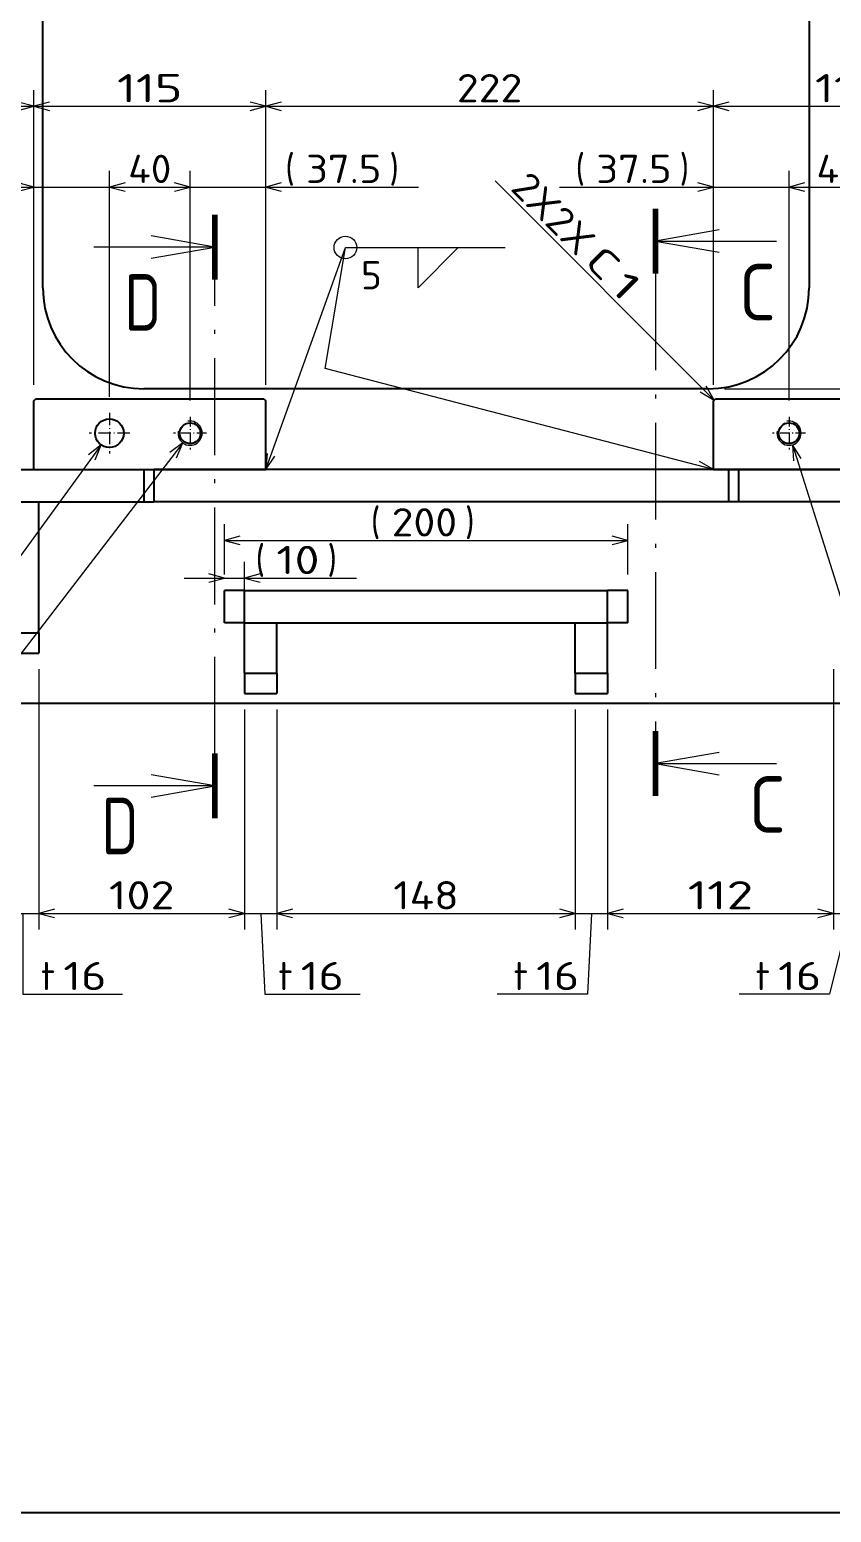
# Model space of a CAD drawing. Extents: x 0 to 1254, y -12 to 833.
# Drawn here: x 781.2 to 880.5, y 25 to 208.7 of the extents above; entities that cross this region are included whole.
import ezdxf
from ezdxf.enums import TextEntityAlignment as Align

# ---------------------------------------------------------------- set-up
doc = ezdxf.new("R2010")
doc.units = 0
doc.linetypes.add('DASHDOT', pattern=[18.5, 12, -3, 0.5, -3])
doc.layers.get('0').update_dxf_attribs({"lineweight": 13})
doc.styles.add('GDT', font='gdt.shx')
doc.styles.get("Standard").update_dxf_attribs({"font": 'isocp.shx'})
doc.dimstyles.get("Standard").update_dxf_attribs({"dimtxt": 2.5, "dimasz": 2.5, "dimexe": 1.25, "dimexo": 0.625, "dimtad": 1, "dimcen": 2.5, "dimadec": 0, "dimazin": 0, "dimtfac": 1, "dimtmove": 0, "dimatfit": 0, "dimfxl": 1, "dimarcsym": 0})

# ---------------------------------------------------------------- blocks, each defined once
blk = doc.blocks.new('*D305')
at = {"color": 7, "lineweight": 13}
for p, q in [((790.004472, 157.270933), (753.275643, 106.763125)), ((753.275643, 106.763125), (733.312768, 106.763125))]:
    blk.add_line(p, q, dxfattribs=at)
blk.add_lwpolyline([(789.286946, 155.404078), (790.004472, 157.270933), (788.449647, 156.012953)], dxfattribs=at)
blk.add_text('%%c', height=3.5, dxfattribs=at).set_placement((735.312768, 107.263125))
at = {"color": 7, "lineweight": 13, "width": 0.836938}
blk.add_text('14.2', height=3.5, dxfattribs=at).set_placement((739.46032, 107.263125), (748.80613, 107.263125), align=Align.FIT)
at = {"color": 7, "lineweight": 13, "style": 'GDT', "width": 0.52601}
blk.add_text('x', height=3.5, dxfattribs=at).set_placement((749.80613, 107.263125), (751.647164, 107.263125), align=Align.FIT)
blk = doc.blocks.new('*D306')
at = {"color": 214, "lineweight": 13}
for p, q in [((800.13433, 157.51718), (747.496682, 89.029263)), ((747.496682, 89.029263), (731.691689, 89.029263))]:
    blk.add_line(p, q, dxfattribs=at)
blk.add_lwpolyline([(799.36752, 155.670019), (800.13433, 157.51718), (798.546674, 156.300894)], dxfattribs=at)
at = {"color": 214, "lineweight": 13, "width": 0.921947}
blk.add_text('M12', height=3.5, dxfattribs=at).set_placement((733.691689, 89.529263), (743.064813, 89.529263), align=Align.FIT)
at = {"color": 214, "lineweight": 13, "style": 'GDT', "width": 0.52601}
blk.add_text('x', height=3.5, dxfattribs=at).set_placement((744.064813, 89.529263), (745.905847, 89.529263), align=Align.FIT)
blk = doc.blocks.new('*D307')
at = {"color": 214, "lineweight": 13}
for p, q in [((875.748376, 157.27558), (900.36995, 78.978964)), ((900.36995, 78.978964), (915.976693, 78.978964))]:
    blk.add_line(p, q, dxfattribs=at)
blk.add_lwpolyline([(876.821694, 155.587981), (875.748376, 157.27558), (875.8341, 155.277418)], dxfattribs=at)
at = {"color": 214, "lineweight": 13, "width": 0.921947}
blk.add_text('M12', height=3.5, dxfattribs=at).set_placement((901.762528, 79.478964), (911.135652, 79.478964), align=Align.FIT)
at = {"color": 214, "lineweight": 13, "style": 'GDT', "width": 0.52601}
blk.add_text('x', height=3.5, dxfattribs=at).set_placement((912.135659, 79.478964), (913.976693, 79.478964), align=Align.FIT)
blk = doc.blocks.new('*D319')
at = {"color": 7, "lineweight": 13}
for p, q in [((805.298402, 141.206496), (805.298402, 147.416687)), ((855.298402, 141.206496), (855.298402, 147.416687)), ((805.298402, 145.416687), (855.298402, 145.416687))]:
    blk.add_line(p, q, dxfattribs=at)
for points in [[(807.230254, 145.934325), (805.298402, 145.416687), (807.230254, 144.89905)], [(853.366549, 144.89905), (855.298402, 145.416687), (853.366549, 145.934325)]]:
    blk.add_lwpolyline(points, dxfattribs=at)
for s, p in [('(', (823.45382, 145.916687)), (')', (835.15064, 145.916687))]:
    blk.add_text(s, height=3.5, dxfattribs=at).set_placement(p)
at = {"color": 7, "lineweight": 13, "width": 0.854609}
blk.add_text('200', height=3.5, dxfattribs=at).set_placement((826.031855, 145.916687), (834.15064, 145.916687), align=Align.FIT)
blk = doc.blocks.new('*D320')
at = {"color": 7, "lineweight": 13}
for p, q in [((807.798402, 137.206496), (807.798402, 142.749924)), ((800.298402, 140.749924), (821.669804, 140.749924))]:
    blk.add_line(p, q, dxfattribs=at)
for points in [[(803.366549, 140.232287), (805.298402, 140.749924), (803.366549, 141.267561)], [(809.730254, 141.267561), (807.798402, 140.749924), (809.730254, 140.232287)]]:
    blk.add_lwpolyline(points, dxfattribs=at)
for s, p in [('(', (809.159545, 141.249924)), (')', (818.091769, 141.249924))]:
    blk.add_text(s, height=3.5, dxfattribs=at).set_placement(p)
at = {"color": 7, "lineweight": 13, "width": 0.868247}
blk.add_text('10', height=3.5, dxfattribs=at).set_placement((811.737578, 141.249924), (817.091769, 141.249924), align=Align.FIT)
blk = doc.blocks.new('*D325')
at = {"color": 7, "lineweight": 13}
for p, q in [((755.454469, 205.897566), (743.108659, 205.897566)), ((770.360902, 199.206496), (755.454469, 205.897566)), ((759.048402, 156.206496), (759.048402, 201.206496)), ((781.673402, 164.706496), (781.673402, 201.206496)), ((759.048402, 199.206496), (781.673402, 199.206496))]:
    blk.add_line(p, q, dxfattribs=at)
for points in [[(760.980256, 199.724135), (759.048402, 199.206496), (760.980256, 198.688856)], [(779.741551, 198.688856), (781.673402, 199.206496), (779.741551, 199.724135)]]:
    blk.add_lwpolyline(points, dxfattribs=at)
at = {"color": 7, "lineweight": 13, "width": 0.836938}
blk.add_text('90.5', height=3.5, dxfattribs=at).set_placement((745.108659, 206.397566), (754.454469, 206.397566), align=Align.FIT)
blk = doc.blocks.new('*D326')
at = {"color": 7, "lineweight": 13}
for p, q in [((781.673402, 164.706496), (781.673402, 201.206496)), ((810.423402, 164.706496), (810.423402, 201.206496)), ((781.673402, 199.206496), (810.423402, 199.206496))]:
    blk.add_line(p, q, dxfattribs=at)
for points in [[(783.605252, 199.724135), (781.673402, 199.206496), (783.605252, 198.688856)], [(808.491549, 198.688856), (810.423402, 199.206496), (808.491549, 199.724135)]]:
    blk.add_lwpolyline(points, dxfattribs=at)
at = {"color": 7, "lineweight": 13, "width": 0.854609}
blk.add_text('115', height=3.5, dxfattribs=at).set_placement((791.989007, 199.706496), (800.107795, 199.706496), align=Align.FIT)
blk = doc.blocks.new('*D327')
at = {"color": 7, "lineweight": 13}
for p, q in [((810.423402, 164.706496), (810.423402, 201.206496)), ((865.923402, 164.706496), (865.923402, 201.206496)), ((810.423402, 199.206496), (865.923402, 199.206496))]:
    blk.add_line(p, q, dxfattribs=at)
for points in [[(812.355254, 199.724135), (810.423402, 199.206496), (812.355254, 198.688856)], [(863.991551, 198.688856), (865.923402, 199.206496), (863.991551, 199.724135)]]:
    blk.add_lwpolyline(points, dxfattribs=at)
at = {"color": 7, "lineweight": 13, "width": 0.854609}
blk.add_text('222', height=3.5, dxfattribs=at).set_placement((834.114009, 199.706496), (842.232795, 199.706496), align=Align.FIT)
blk = doc.blocks.new('*D328')
at = {"color": 7, "lineweight": 13}
for p, q in [((865.923402, 164.706496), (865.923402, 201.206496)), ((894.673402, 164.706496), (894.673402, 201.206496)), ((865.923402, 199.206496), (894.673402, 199.206496))]:
    blk.add_line(p, q, dxfattribs=at)
for points in [[(867.855252, 199.724135), (865.923402, 199.206496), (867.855252, 198.688856)], [(892.741551, 198.688856), (894.673402, 199.206496), (892.741551, 199.724135)]]:
    blk.add_lwpolyline(points, dxfattribs=at)
at = {"color": 7, "lineweight": 13, "width": 0.854609}
blk.add_text('115', height=3.5, dxfattribs=at).set_placement((878.508904, 199.706496), (886.627694, 199.706496), align=Align.FIT)
blk = doc.blocks.new('*D330')
at = {"color": 7, "lineweight": 13}
for p, q in [((781.673402, 164.706496), (781.673402, 191.206496)), ((791.048402, 163.231497), (791.048402, 191.206496)), ((742.8453, 189.206496), (796.048402, 189.206496))]:
    blk.add_line(p, q, dxfattribs=at)
for points in [[(779.741551, 188.688856), (781.673402, 189.206496), (779.741551, 189.724135)], [(792.980252, 189.724135), (791.048402, 189.206496), (792.980252, 188.688856)]]:
    blk.add_lwpolyline(points, dxfattribs=at)
at = {"color": 7, "lineweight": 13, "width": 0.836938}
blk.add_text('37.5', height=3.5, dxfattribs=at).set_placement((744.8453, 189.706496), (754.19111, 189.706496), align=Align.FIT)
blk = doc.blocks.new('*D331')
at = {"color": 7, "lineweight": 13}
for p, q in [((791.048402, 163.231497), (791.048402, 191.206496)), ((801.048402, 162.743994), (801.048402, 191.206496)), ((791.048402, 189.206496), (801.048402, 189.206496))]:
    blk.add_line(p, q, dxfattribs=at)
for points in [[(792.980252, 189.724135), (791.048402, 189.206496), (792.980252, 188.688856)], [(799.116549, 188.688856), (801.048402, 189.206496), (799.116549, 189.724135)]]:
    blk.add_lwpolyline(points, dxfattribs=at)
at = {"color": 7, "lineweight": 13, "width": 0.868247}
blk.add_text('40', height=3.5, dxfattribs=at).set_placement((793.371308, 189.706496), (798.725497, 189.706496), align=Align.FIT)
blk = doc.blocks.new('*D332')
at = {"color": 7, "lineweight": 13}
for p, q in [((801.048402, 162.743994), (801.048402, 191.206496)), ((810.423402, 164.706496), (810.423402, 191.206496)), ((796.048402, 189.206496), (829.347245, 189.206496))]:
    blk.add_line(p, q, dxfattribs=at)
for points in [[(799.116549, 188.688856), (801.048402, 189.206496), (799.116549, 189.724135)], [(812.355254, 189.724135), (810.423402, 189.206496), (812.355254, 188.688856)]]:
    blk.add_lwpolyline(points, dxfattribs=at)
for s, p in [('(', (812.845366, 189.706496)), (')', (825.76921, 189.706496))]:
    blk.add_text(s, height=3.5, dxfattribs=at).set_placement(p)
at = {"color": 7, "lineweight": 13, "width": 0.836938}
blk.add_text('37.5', height=3.5, dxfattribs=at).set_placement((815.423402, 189.706496), (824.76921, 189.706496), align=Align.FIT)
blk = doc.blocks.new('*D333')
at = {"color": 7, "lineweight": 13}
for p, q in [((865.923402, 164.706496), (865.923402, 191.206496)), ((875.298402, 162.743994), (875.298402, 191.206496)), ((846.824208, 189.206496), (880.298402, 189.206496))]:
    blk.add_line(p, q, dxfattribs=at)
for points in [[(863.991551, 188.688856), (865.923402, 189.206496), (863.991551, 189.724135)], [(877.230252, 189.724135), (875.298402, 189.206496), (877.230252, 188.688856)]]:
    blk.add_lwpolyline(points, dxfattribs=at)
for s, p in [('(', (848.824208, 189.706496)), (')', (861.748052, 189.706496))]:
    blk.add_text(s, height=3.5, dxfattribs=at).set_placement(p)
at = {"color": 7, "lineweight": 13, "width": 0.836938}
blk.add_text('37.5', height=3.5, dxfattribs=at).set_placement((851.402242, 189.706496), (860.748052, 189.706496), align=Align.FIT)
blk = doc.blocks.new('*D334')
at = {"color": 7, "lineweight": 13}
for p, q in [((875.298402, 162.743994), (875.298402, 191.206496)), ((885.298402, 163.231497), (885.298402, 191.206496)), ((875.298402, 189.206496), (885.298402, 189.206496))]:
    blk.add_line(p, q, dxfattribs=at)
for points in [[(877.230252, 189.724135), (875.298402, 189.206496), (877.230252, 188.688856)], [(883.366551, 188.688856), (885.298402, 189.206496), (883.366551, 189.724135)]]:
    blk.add_lwpolyline(points, dxfattribs=at)
at = {"color": 7, "lineweight": 13, "width": 0.868247}
blk.add_text('40', height=3.5, dxfattribs=at).set_placement((878.711213, 189.706496), (884.0654, 189.706496), align=Align.FIT)
blk = doc.blocks.new('*D335')
at = {"color": 7, "lineweight": 13}
for p, q in [((885.298402, 163.231497), (885.298402, 191.206496)), ((894.673402, 164.706496), (894.673402, 191.206496)), ((880.298402, 189.206496), (922.37523, 189.206496))]:
    blk.add_line(p, q, dxfattribs=at)
for points in [[(883.366551, 188.688856), (885.298402, 189.206496), (883.366551, 189.724135)], [(896.605256, 189.724135), (894.673402, 189.206496), (896.605256, 188.688856)]]:
    blk.add_lwpolyline(points, dxfattribs=at)
at = {"color": 7, "lineweight": 13, "width": 0.836938}
blk.add_text('37.5', height=3.5, dxfattribs=at).set_placement((911.02942, 189.706496), (920.37523, 189.706496), align=Align.FIT)
blk = doc.blocks.new('*D337')
at = {"color": 7, "lineweight": 13}
for p, q in [((778.298402, 129.456496), (778.298402, 97.206496)), ((782.298402, 129.456496), (782.298402, 97.206496)), ((773.298402, 99.206496), (787.298402, 99.206496)), ((780.298402, 99.206496), (780.298402, 89.206496)), ((780.298402, 89.206496), (792.68543, 89.206496))]:
    blk.add_line(p, q, dxfattribs=at)
for points in [[(776.366551, 98.688858), (778.298402, 99.206496), (776.366551, 99.724133)], [(784.230252, 99.724133), (782.298402, 99.206496), (784.230252, 98.688858)]]:
    blk.add_lwpolyline(points, dxfattribs=at)
for s, width, p, p2 in [('t', 1.092485, (782.51043, 89.706496), (784.331239, 89.706496)), ('16', 0.868247, (785.331239, 89.706496), (790.685426, 89.706496))]:
    blk.add_text(s, height=3.5, dxfattribs=dict(at, width=width)).set_placement(p, p2, align=Align.FIT)
blk = doc.blocks.new('*D338')
at = {"color": 7, "lineweight": 13}
for p, q in [((782.298402, 129.456496), (782.298402, 97.206496)), ((807.798402, 124.456496), (807.798402, 97.206496)), ((782.298402, 99.206496), (807.798402, 99.206496))]:
    blk.add_line(p, q, dxfattribs=at)
for points in [[(784.230252, 99.724133), (782.298402, 99.206496), (784.230252, 98.688858)], [(805.866549, 98.688858), (807.798402, 99.206496), (805.866549, 99.724133)]]:
    blk.add_lwpolyline(points, dxfattribs=at)
at = {"color": 7, "lineweight": 13, "width": 0.854609}
blk.add_text('102', height=3.5, dxfattribs=at).set_placement((790.989007, 99.706496), (799.107795, 99.706496), align=Align.FIT)
blk = doc.blocks.new('*D339')
at = {"color": 7, "lineweight": 13}
for p, q in [((807.798402, 124.456496), (807.798402, 97.206496)), ((811.798402, 124.456496), (811.798402, 97.206496)), ((802.798402, 99.206496), (816.798402, 99.206496)), ((809.798402, 99.206496), (810.298402, 89.206496)), ((810.298402, 89.206496), (822.118291, 89.206496))]:
    blk.add_line(p, q, dxfattribs=at)
for points in [[(805.866549, 98.688858), (807.798402, 99.206496), (805.866549, 99.724133)], [(813.730254, 99.724133), (811.798402, 99.206496), (813.730254, 98.688858)]]:
    blk.add_lwpolyline(points, dxfattribs=at)
for s, width, p, p2 in [('t', 1.092485, (811.943292, 89.706496), (813.7641, 89.706496)), ('16', 0.868247, (814.7641, 89.706496), (820.118291, 89.706496))]:
    blk.add_text(s, height=3.5, dxfattribs=dict(at, width=width)).set_placement(p, p2, align=Align.FIT)
blk = doc.blocks.new('*D340')
at = {"color": 7, "lineweight": 13}
for p, q in [((811.798402, 124.456496), (811.798402, 97.206496)), ((848.798402, 124.456496), (848.798402, 97.206496)), ((811.798402, 99.206496), (848.798402, 99.206496))]:
    blk.add_line(p, q, dxfattribs=at)
for points in [[(813.730254, 99.724133), (811.798402, 99.206496), (813.730254, 98.688858)], [(846.866549, 98.688858), (848.798402, 99.206496), (846.866549, 99.724133)]]:
    blk.add_lwpolyline(points, dxfattribs=at)
at = {"color": 7, "lineweight": 13, "width": 0.854609}
blk.add_text('148', height=3.5, dxfattribs=at).set_placement((826.239009, 99.706496), (834.357795, 99.706496), align=Align.FIT)
blk = doc.blocks.new('*D341')
at = {"color": 7, "lineweight": 13}
for p, q in [((848.798402, 124.456496), (848.798402, 97.206496)), ((852.798402, 124.456496), (852.798402, 97.206496)), ((843.798402, 99.206496), (857.798402, 99.206496)), ((850.798402, 99.206496), (850.298402, 89.206496)), ((850.298402, 89.206496), (839.123402, 89.206496))]:
    blk.add_line(p, q, dxfattribs=at)
for points in [[(846.866549, 98.688858), (848.798402, 99.206496), (846.866549, 99.724133)], [(854.730254, 99.724133), (852.798402, 99.206496), (854.730254, 98.688858)]]:
    blk.add_lwpolyline(points, dxfattribs=at)
for s, width, p, p2 in [('t', 1.092485, (841.123403, 89.706496), (842.944211, 89.706496)), ('16', 0.868247, (843.944211, 89.706496), (849.298402, 89.706496))]:
    blk.add_text(s, height=3.5, dxfattribs=dict(at, width=width)).set_placement(p, p2, align=Align.FIT)
blk = doc.blocks.new('*D342')
at = {"color": 7, "lineweight": 13}
for p, q in [((880.798402, 129.456496), (880.798402, 97.206496)), ((852.798402, 124.456496), (852.798402, 97.206496)), ((852.798402, 99.206496), (880.798402, 99.206496))]:
    blk.add_line(p, q, dxfattribs=at)
for points in [[(854.730254, 99.724133), (852.798402, 99.206496), (854.730254, 98.688858)], [(878.866551, 98.688858), (880.798402, 99.206496), (878.866551, 99.724133)]]:
    blk.add_lwpolyline(points, dxfattribs=at)
at = {"color": 7, "lineweight": 13, "width": 0.854609}
blk.add_text('112', height=3.5, dxfattribs=at).set_placement((862.739007, 99.706496), (870.857797, 99.706496), align=Align.FIT)
blk = doc.blocks.new('*D343')
at = {"color": 7, "lineweight": 13}
for p, q in [((880.798402, 129.456496), (880.798402, 97.206496)), ((884.798402, 129.456496), (884.798402, 97.206496)), ((875.798402, 99.206496), (889.798402, 99.206496)), ((882.798402, 99.206496), (880.298402, 89.206496)), ((880.298402, 89.206496), (869.123403, 89.206496))]:
    blk.add_line(p, q, dxfattribs=at)
for points in [[(878.866551, 98.688858), (880.798402, 99.206496), (878.866551, 99.724133)], [(886.730252, 99.724133), (884.798402, 99.206496), (886.730252, 98.688858)]]:
    blk.add_lwpolyline(points, dxfattribs=at)
for s, width, p, p2 in [('t', 1.092485, (871.123403, 89.706496), (872.944211, 89.706496)), ('16', 0.868247, (873.944215, 89.706496), (879.298402, 89.706496))]:
    blk.add_text(s, height=3.5, dxfattribs=dict(at, width=width)).set_placement(p, p2, align=Align.FIT)
blk = doc.blocks.new('*D362')
at = {"color": 7, "lineweight": 13}
for p, q in [((867.298402, 164.206496), (1032.298402, 164.206496)), ((1030.298402, 154.206496), (1030.298402, 164.206496)), ((909.798402, 154.206496), (1032.298402, 154.206496))]:
    blk.add_line(p, q, dxfattribs=at)
for points in [[(1030.816041, 162.274645), (1030.298402, 164.206496), (1029.780763, 162.274645)], [(1029.780763, 156.138346), (1030.298402, 154.206496), (1030.816041, 156.138346)]]:
    blk.add_lwpolyline(points, dxfattribs=at)
at = {"color": 7, "lineweight": 13, "width": 0.868247}
blk.add_text('40', height=3.5, rotation=90, dxfattribs=at).set_placement((1029.798402, 156.529402), (1029.798402, 161.883589), align=Align.FIT)
blk = doc.blocks.new('*D363')
at = {"color": 7, "lineweight": 13}
for p, q in [((867.298402, 256.706496), (1032.298402, 256.706496)), ((1030.298402, 164.206496), (1030.298402, 256.706496)), ((867.298402, 164.206496), (1032.298402, 164.206496))]:
    blk.add_line(p, q, dxfattribs=at)
for points in [[(1030.816041, 254.774641), (1030.298402, 256.706496), (1029.780763, 254.774641)], [(1029.780763, 166.138346), (1030.298402, 164.206496), (1030.816041, 166.138346)]]:
    blk.add_lwpolyline(points, dxfattribs=at)
for s, p in [(')', (1029.798402, 217.181799)), ('(', (1029.798402, 205.484976))]:
    blk.add_text(s, height=3.5, rotation=90.000003, dxfattribs=at).set_placement(p)
at = {"color": 7, "lineweight": 13, "width": 0.854609}
blk.add_text('370', height=3.5, rotation=90, dxfattribs=at).set_placement((1029.798402, 208.06301), (1029.798402, 216.181799), align=Align.FIT)

msp = doc.modelspace()

# ---------------------------------------------------------------- linework, layer by layer
at = {"color": 7, "lineweight": 25}
for p, q in [((782.7984, 176.7065), (782.7984, 244.2065)), ((877.7984, 244.2065), (877.7984, 176.7065)), ((865.2984, 164.2065), (795.2984, 164.2065)), ((781.6734, 162.7065), (781.9234, 162.9565)), ((781.6734, 154.2065), (781.6734, 162.7065)), ((781.9234, 162.9565), (810.1734, 162.9565)), ((810.1734, 162.9565), (810.4234, 162.7065)), ((810.4234, 154.2065), (810.4234, 162.7065)), ((865.9234, 162.7065), (866.1734, 162.9565)), ((865.9234, 154.2065), (865.9234, 162.7065)), ((866.1734, 162.9565), (894.4234, 162.9565)), ((760.2984, 154.2065), (795.2984, 154.2065)), ((781.6734, 154.2065), (810.4234, 154.2065)), ((795.2984, 154.2065), (795.2984, 150.2065)), ((795.2984, 154.2065), (796.5484, 154.2065)), ((801.5484, 154.2065), (796.5484, 154.2065)), ((796.5484, 154.2065), (796.5484, 150.2065)), ((862.7984, 154.2065), (801.5484, 154.2065)), ((867.7984, 154.2065), (862.7984, 154.2065)), ((865.9234, 154.2065), (894.6734, 154.2065)), ((867.7984, 154.2065), (867.7984, 150.2065)), ((869.0484, 154.2065), (867.7984, 154.2065)), ((869.0484, 154.2065), (869.0484, 150.2065)), ((896.5484, 154.2065), (869.0484, 154.2065)), ((760.2984, 150.2065), (795.2984, 150.2065)), ((782.2984, 133.9565), (782.2984, 150.2065)), ((795.2984, 150.2065), (796.5484, 150.2065)), ((801.5484, 150.2065), (796.5484, 150.2065)), ((862.7984, 150.2065), (801.5484, 150.2065)), ((862.7984, 150.2065), (801.5484, 150.2065)), ((867.7984, 150.2065), (862.7984, 150.2065)), ((869.0484, 150.2065), (867.7984, 150.2065)), ((896.5484, 150.2065), (869.0484, 150.2065)), ((805.2984, 135.2065), (805.2984, 139.2065)), ((807.7984, 139.2065), (805.2984, 139.2065)), ((807.7984, 135.2065), (807.7984, 139.2065)), ((807.7984, 139.2065), (852.7984, 139.2065)), ((855.2984, 139.2065), (852.7984, 139.2065)), ((852.7984, 135.2065), (852.7984, 139.2065)), ((855.2984, 135.2065), (855.2984, 139.2065)), ((807.7984, 135.2065), (805.2984, 135.2065)), ((807.7984, 128.9565), (807.7984, 135.2065)), ((807.7984, 135.2065), (811.7984, 135.2065)), ((807.7984, 135.2065), (852.7984, 135.2065)), ((811.7984, 128.9565), (811.7984, 135.2065)), ((848.7984, 128.9565), (848.7984, 135.2065)), ((848.7984, 135.2065), (852.7984, 135.2065)), ((852.7984, 128.9565), (852.7984, 135.2065)), ((855.2984, 135.2065), (852.7984, 135.2065)), ((778.2984, 133.9565), (782.2984, 133.9565)), ((782.2984, 133.9565), (782.2984, 131.4565)), ((778.2984, 131.4565), (782.2984, 131.4565)), ((807.7984, 128.9565), (811.7984, 128.9565)), ((807.7984, 128.9565), (807.7984, 126.4565)), ((811.7984, 128.9565), (811.7984, 126.4565)), ((848.7984, 128.9565), (852.7984, 128.9565)), ((848.7984, 128.9565), (848.7984, 126.4565)), ((852.7984, 128.9565), (852.7984, 126.4565)), ((907.7984, 125.2065), (759.0484, 125.2065)), ((807.7984, 126.4565), (811.7984, 126.4565)), ((848.7984, 126.4565), (852.7984, 126.4565)), ((40, 25), (1164, 25))]:
    msp.add_line(p, q, dxfattribs=at)
at = {"color": 7, "lineweight": 13}
for p, q in [((866.0312, 162.8143), (838.8591, 189.9864)), ((858.7507, 182.5064), (873.7507, 182.5064)), ((804.1168, 181.7655), (789.1168, 181.7655)), ((810.4234, 154.2065), (820.2984, 181.7065)), ((820.2984, 181.7065), (840.0916, 181.7065)), ((858.7507, 117.7724), (873.7507, 117.7724)), ((804.1168, 115.0018), (789.1168, 115.0018))]:
    msp.add_line(p, q, dxfattribs=at)
at = {"color": 7, "lineweight": 100}
for p, q in [((804.1168, 185.7655), (804.1168, 177.7655)), ((858.7507, 186.5064), (858.7507, 178.5064)), ((858.7507, 113.7724), (858.7507, 121.7724)), ((804.1168, 111.0018), (804.1168, 119.0018))]:
    msp.add_line(p, q, dxfattribs=at)
at = {"color": 7, "linetype": 'DASHDOT', "lineweight": 13}
for p, q in [((858.7507, 178.5064), (858.7507, 121.7724)), ((804.1168, 119.0018), (804.1168, 177.7655))]:
    msp.add_line(p, q, dxfattribs=at)
at = {"color": 7, "linetype": 'DASHDOT', "lineweight": 13, "ltscale": 0.12625}
for p, q in [((791.0484, 161.2315), (791.0484, 156.1815)), ((793.5734, 158.7065), (788.5234, 158.7065))]:
    msp.add_line(p, q, dxfattribs=at)
at = {"color": 7, "linetype": 'DASHDOT', "lineweight": 13, "ltscale": 0.101875}
for p, q in [((801.0484, 160.744), (801.0484, 156.669)), ((875.2984, 160.744), (875.2984, 156.669)), ((803.0859, 158.7065), (799.0109, 158.7065)), ((877.3359, 158.7065), (873.2609, 158.7065))]:
    msp.add_line(p, q, dxfattribs=at)
at = {"color": 7, "lineweight": 13}
for points in [[(866.6292, 183.8956), (858.7507, 182.5064), (866.6292, 181.1173)], [(796.2383, 180.3763), (804.1168, 181.7655), (796.2383, 183.1547)], [(865.9234, 154.2065), (817.7984, 166.7065), (820.2984, 181.7065)], [(864.2991, 163.8143), (866.0312, 162.8143), (865.0312, 164.5463)], [(810.5891, 156.1996), (810.4234, 154.2065), (811.5635, 155.8497)], [(863.9235, 154.1911), (865.9234, 154.2065), (864.1837, 155.1932)], [(866.6292, 119.1616), (858.7507, 117.7724), (866.6292, 116.3833)], [(796.2383, 113.6127), (804.1168, 115.0018), (796.2383, 116.391)]]:
    msp.add_lwpolyline(points, dxfattribs=at)
msp.add_lwpolyline([(829.3189, 181.7065), (834.2909, 181.7065), (829.3189, 176.7345)], close=True, dxfattribs=at)
msp.add_circle((820.2984, 181.7065), 1.4, dxfattribs=at)
at = {"color": 7, "lineweight": 25}
for centre, radius in [((791.0484, 158.7065), 1.775), ((801.0484, 158.7065), 1.2875), ((875.2984, 158.7065), 1.2875)]:
    msp.add_circle(centre, radius, dxfattribs=at)
for centre, start, end in [((795.2984, 176.7065), 180, 270), ((865.2984, 176.7065), 270, 0)]:
    msp.add_arc(centre, 12.5, start, end, dxfattribs=at)
at = {"color": 7, "lineweight": 13}
for centre in [(801.0484, 158.7065), (875.2984, 158.7065)]:
    msp.add_arc(centre, 1.5, 169.999993, 100.000014, dxfattribs=at)

# ---------------------------------------------------------------- texts
for s, rotation, width, p, p2 in [('2X2X', 314.99999, 0.930031, (840.6268, 188.9257), (849.0664, 180.4861)), ('C', 315.000045, 1.146435, (849.7735, 179.779), (852.2055, 177.3471)), ('1', 314.99994, 1.412507, (852.9126, 176.64), (854.7437, 174.8088))]:
    msp.add_text(s, height=3.5, rotation=rotation, dxfattribs=dict(at, width=width)).set_placement(p, p2, align=Align.FIT)
for s, height, width, p, p2 in [('D', 7, 0.765812, (792.9005, 171.4157), (797.4954, 171.4157)), ('5', 3.5, 0.913975, (822.2234, 176.5273), (824.813, 176.5273)), ('C', 7, 0.765812, (869.0809, 172.6851), (873.6757, 172.6851)), ('C', 7, 0.765812, (870.2984, 109.2065), (874.8933, 109.2065)), ('D', 7, 0.765812, (790.0622, 106.5442), (794.6571, 106.5442))]:
    msp.add_text(s, height=height, dxfattribs=dict(at, width=width)).set_placement(p, p2, align=Align.FIT)

# ---------------------------------------------------------------- dimensions: what is measured, and where the dimension line sits
at = {"lineweight": 0}
for base, p1, p2, angle, text, picture, middle, dimtype in [((1030.2984, 164.2065), (865.2984, 256.7065), (865.2984, 164.2065), 270, '(<>)', '*D363', (1030.2984, 212.1224), 161), ((801.0484, 189.2065), (810.4234, 162.7065), (801.0484, 160.744), 180, '(<>)', '*D332', (820.0963, 189.2065), 160), ((865.9234, 189.2065), (875.2984, 160.744), (865.9234, 162.7065), 180, '(<>)', '*D333', (856.0751, 189.2065), 160), ((805.2984, 145.4167), (855.2984, 139.2065), (805.2984, 139.2065), 180, '(<>)', '*D319', (830.0912, 145.4167), 161), ((778.2984, 99.2065), (782.2984, 131.4565), (778.2984, 131.4565), 180, 't<>', '*D337', (786.5979, 99.2065), 161), ((880.7984, 99.2065), (884.7984, 131.4565), (880.7984, 131.4565), 180, 't<>', '*D343', (875.2109, 99.2065), 161), ((807.7984, 99.2065), (811.7984, 126.4565), (807.7984, 126.4565), 180, 't<>', '*D339', (816.0308, 99.2065), 161), ((848.7984, 99.2065), (852.7984, 126.4565), (848.7984, 126.4565), 180, 't<>', '*D341', (845.2109, 99.2065), 161)]:
    dim = msp.add_linear_dim(base=base, p1=p1, p2=p2, angle=angle, text=text, dimstyle='STANDARD', override={"dimlfac": 4}, dxfattribs=at)
    dim.commit()
    dim.dimension.update_dxf_attribs({"geometry": picture, "text_midpoint": middle, "dimtype": dimtype})
for base, p1, p2, angle, picture, middle, dimtype in [((759.0484, 199.2065), (781.6734, 162.7065), (759.0484, 154.2065), 180, '*D325', (749.7816, 199.2065), 160), ((781.6734, 199.2065), (810.4234, 162.7065), (781.6734, 162.7065), 180, '*D326', (796.0484, 199.2065), 161), ((810.4234, 199.2065), (865.9234, 162.7065), (810.4234, 162.7065), 180, '*D327', (838.1734, 199.2065), 161), ((865.9234, 199.2065), (894.6734, 162.7065), (865.9234, 162.7065), 180, '*D328', (882.5683, 199.2065), 161), ((781.6734, 189.2065), (791.0484, 161.2315), (781.6734, 162.7065), 180, '*D330', (749.5182, 189.2065), 160), ((791.0484, 189.2065), (801.0484, 160.744), (791.0484, 161.2315), 180, '*D331', (796.0484, 189.2065), 160), ((875.2984, 189.2065), (885.2984, 161.2315), (875.2984, 160.744), 180, '*D334', (881.3883, 189.2065), 160), ((885.2984, 189.2065), (894.6734, 162.7065), (885.2984, 161.2315), 180, '*D335', (915.7023, 189.2065), 160), ((1030.2984, 154.2065), (865.2984, 164.2065), (907.7984, 154.2065), 270, '*D362', (1030.2984, 159.2065), 160), ((782.2984, 99.2065), (807.7984, 126.4565), (782.2984, 131.4565), 180, '*D338', (795.0484, 99.2065), 160), ((852.7984, 99.2065), (880.7984, 131.4565), (852.7984, 126.4565), 180, '*D342', (866.7984, 99.2065), 160), ((811.7984, 99.2065), (848.7984, 126.4565), (811.7984, 126.4565), 180, '*D340', (830.2984, 99.2065), 161)]:
    dim = msp.add_linear_dim(base=base, p1=p1, p2=p2, angle=angle, dimstyle='STANDARD', override={"dimlfac": 4}, dxfattribs=at)
    dim.commit()
    dim.dimension.update_dxf_attribs({"geometry": picture, "text_midpoint": middle, "dimtype": dimtype})
for p1, p2, text, picture, middle in [((801.9625, 159.8958), (800.1343, 157.5172), 'M12<>↧', '*D306', (745.7252, 86.7244)), ((792.0923, 160.1421), (790.0045, 157.2709), '<>↧', '*D305', (750.9576, 103.5755)), ((874.8484, 160.1374), (875.7484, 157.2756), 'M12<>↧', '*D307', (900.401, 78.8803))]:
    dim = msp.add_diameter_dim_2p(p1=p1, p2=p2, text=text, dimstyle='STANDARD', override={"dimlfac": 4}, dxfattribs=at)
    dim.commit()
    dim.dimension.update_dxf_attribs({"geometry": picture, "text_midpoint": middle, "dimtype": 163})
dim = msp.add_linear_dim(base=(807.7984, 140.7499), p1=(805.2984, 139.2065), p2=(807.7984, 135.2065), text='(<>)', dimstyle='STANDARD', override={"dimlfac": 4}, dxfattribs=at)
dim.commit()
dim.dimension.update_dxf_attribs({"geometry": '*D320', "text_midpoint": (814.4147, 140.7499), "dimtype": 160})

doc.saveas('drawing.dxf')
